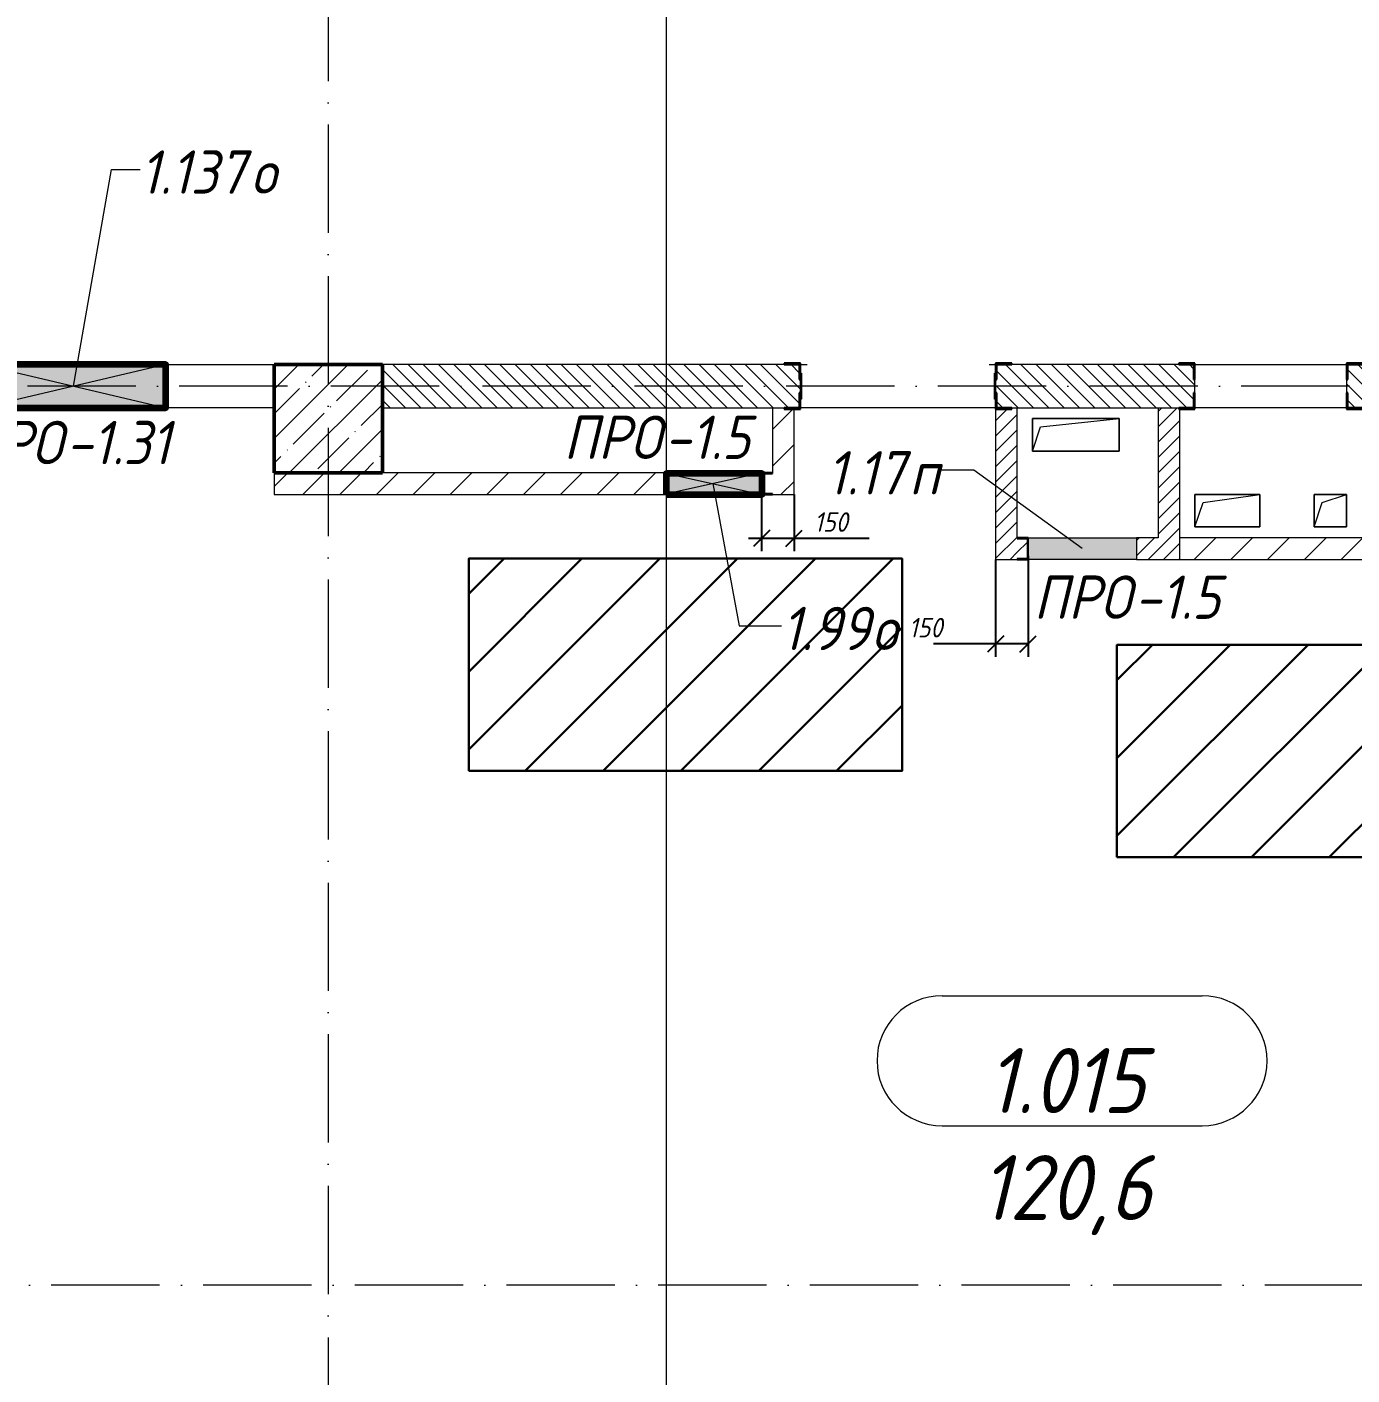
# Model space of a CAD drawing. Header units: millimetres. Extents: x -356862 to 418287, y 0 to 839748.
# Drawn here: x -156955 to -150840, y 517531 to 523755 of the extents above; entities that cross this region are included whole.
import ezdxf

# ---------------------------------------------------------------- set-up
doc = ezdxf.new("R2010")
doc.units = ezdxf.units.MM
doc.linetypes.add('50_200_ШТРИХ_1Т_ш5_п1_п1_', pattern=[700, 500, -100, 0, -100])
for name, color, linetype, lineweight in [('0) строит. леса', 20, 'Continuous', 30), ('9.7) Заделка 956 шт', 6, 'Continuous', 158), ('A-____-____-DIMS', 7, 'Continuous', 9), ('A-DETL-GENF-OTLN', 7, 'Continuous', 9), ('A-FLOR-____-OTLN', 7, 'Continuous', 9), ('A-GENM-____-IDEN', 7, 'Continuous', 9), ('A-GENM-____-MCUT', 7, 'Continuous', 25), ('A-GENM-____-OTLN', 7, 'Continuous', 9), ('A-GENM-____-OTLN-1', 7, 'Continuous', 25), ('A-GLAZ-____-IDEN', 7, 'Continuous', 9), ('A-GLAZ-____-OTLN', 7, 'Continuous', 9), ('A-WALL-____-MCUT', 7, 'Continuous', 13), ('A-WALL-____-PATT-1', 7, 'Continuous', 9), ('A-WALL-FNSH-MCUT-1', 7, 'Continuous', 9), ('I-WALL-____-OTLN', 7, 'Continuous', 9), ('S-COLS-____-MCUT', 7, 'Continuous', 50), ('S-COLS-____-OTLN', 7, 'Continuous', 9), ('S-GRID-____-OTLN-1', 7, '50_200_ШТРИХ_1Т_ш5_п1_п1_', 9)]:
    doc.layers.add(name, color=color, linetype=linetype, lineweight=lineweight)
doc.layers.add('A-AREA-IDEN-1', color=7, linetype='Continuous', lineweight=9, true_color=0x000000)
doc.layers.add('G-____-____-SYMB-1', color=9, linetype='Continuous', lineweight=9, true_color=0x808080)
doc.styles.add('ISOCPEUR_I', font='isocpeui.ttf', dxfattribs={"width": 0.9, "height": 2.5})
doc.styles.add('ISOCPEUR_I_11', font='isocpeui.ttf', dxfattribs={"width": 0.9, "height": 200})
doc.styles.add('ISOCPEUR_I_7', font='isocpeui.ttf', dxfattribs={"width": 0.9, "height": 90})
doc.dimstyles.new('ISO-1_8_0_9К_СРЕДНИЙ_Кладочные_1', dxfattribs={"dimscale": 304.8, "dimtxt": 89.638306, "dimasz": 0.246063, "dimexe": 0.19685, "dimexo": 0, "dimgap": 0, "dimtad": 1, "dimdec": 3, "dimrnd": 0.001, "dimdsep": 46, "dimtxsty": 'ISOCPEUR_I_7', "dimblk1": 'OBLIQUE', "dimblk2": 'OBLIQUE', "dimsah": 1, "dimcen": 0.09, "dimdle": 0.19685, "dimazin": 0, "dimtfac": 1, "dimtdec": 4, "dimtix": 1, "dimtmove": 0, "dimatfit": 3, "dimfxl": 1, "dimtvp": 1, "dimtolj": 1, "dimtzin": 0, "dimarcsym": 2})
pattern_1 = [(45, (-176515.07, 459015.94), (-84.85281, 84.85281), [])]
pattern_2 = [(45, (-176515.067, 459015.94), (-35.35534, 35.35534), [])]

# ---------------------------------------------------------------- blocks, each defined once
blk = doc.blocks.new('BSC_Колонна _Прямоугольная - 500х500-V55-АР1_План отверстий 1 этажа в осях 1-64_Ю-ЯЯ')
at = {"layer": 'S-COLS-____-OTLN'}
h = blk.add_hatch(dxfattribs=at)
h.set_pattern_fill('FP_62', color=256, style=0, pattern_type=2)
h.set_pattern_definition([(45, (-20950, -62931.04), (-114.04925, 114.04925), []), (45, (-20835.95, -62931.04), (-114.04925, 114.04925), [201.613, -40.323, 3.353, -36.97])])
h.paths.add_polyline_path([(-250, -250), (250, -250), (250, 250), (-250, 250)], flags=0)
at = {"layer": 'S-COLS-____-MCUT'}
for p, q in [((250, 250), (-250, 250)), ((-250, 250), (-250, -250)), ((250, -250), (250, 250)), ((-250, -250), (250, -250))]:
    blk.add_line(p, q, dxfattribs=at)
blk = doc.blocks.new('Фахверк_СКБ_Уголок - 200_4010_1-27904659-АР1_План отверстий 1 этажа в осях 1-64_Ю-ЯЯ')
at = {"layer": 'A-GENM-____-MCUT'}
for p, q in [((125, 156), (50, 156)), ((50, 156), (50, 150)), ((50, 150), (119, 150)), ((119, 150), (119, 81)), ((125, 81), (125, 156)), ((119, 81), (125, 81)), ((125, 19), (119, 19)), ((119, 19), (119, -50)), ((125, -56), (125, 19)), ((119, -50), (50, -50)), ((50, -50), (50, -56)), ((50, -56), (125, -56))]:
    blk.add_line(p, q, dxfattribs=at)
blk = doc.blocks.new('154_Стойка_СКБ_Уголок - СМ-2530_200-28213945-АР1_План отверстий 1 этажа в осях 1-64_Ю-ЯЯ')
at = {"layer": 'A-GENM-____-MCUT'}
for p, q in [((125, 156), (125, 81)), ((200, 156), (125, 156)), ((131, 81), (131, 150)), ((131, 150), (200, 150)), ((200, 150), (200, 156)), ((125, 81), (131, 81)), ((131, 19), (125, 19)), ((125, 19), (125, -56)), ((131, -50), (131, 19)), ((125, -56), (200, -56)), ((200, -50), (131, -50)), ((200, -56), (200, -50))]:
    blk.add_line(p, q, dxfattribs=at)
blk = doc.blocks.new('Стойка_Влож_Полоса боковая - Полоса-28213942-АР1_План отверстий 1 этажа в осях 1-64_Ю-ЯЯ')
at = {"layer": 'A-GENM-____-OTLN'}
for p, q in [((-5, 60), (0, 60)), ((-5, -60), (-5, 60)), ((0, 31), (0, -31)), ((0, -60), (-5, -60))]:
    blk.add_line(p, q, dxfattribs=at)
blk = doc.blocks.new('154_Стойка_СКБ_Уголок - СМ-2230_200-28216496-АР1_План отверстий 1 этажа в осях 1-64_Ю-ЯЯ')
at = {"layer": 'A-GENM-____-MCUT'}
for p, q in [((125, 156), (125, 81)), ((200, 156), (125, 156)), ((131, 81), (131, 150)), ((131, 150), (200, 150)), ((200, 150), (200, 156)), ((125, 81), (131, 81)), ((131, 19), (125, 19)), ((125, 19), (125, -56)), ((131, -50), (131, 19)), ((125, -56), (200, -56)), ((200, -50), (131, -50)), ((200, -56), (200, -50))]:
    blk.add_line(p, q, dxfattribs=at)
blk = doc.blocks.new('AR_Отверстие Ниша - Лючок-32405015-АР1_План отверстий 1 этажа в осях 1-64_Ю-ЯЯ')
at = {"layer": 'A-GLAZ-____-OTLN'}
blk.add_hatch(color=256, dxfattribs=at).paths.add_polyline_path([(-250, 50), (-250, -50), (250, -50), (250, 50)], flags=0)
for p, q in [((-250, 50), (250, 50)), ((-250, -50), (-250, 50)), ((250, -50), (-250, -50))]:
    blk.add_line(p, q, dxfattribs=at)
blk = doc.blocks.new('154_Фахверк_СКБ_Швеллер - Тип_100_4010_1-28088705-АР1_План отверстий 1 этажа в осях 1-64_Ю-ЯЯ')
at = {"layer": 'A-GENM-____-MCUT'}
for p, q in [((175, 50), (125, 50)), ((125, 50), (125, -50)), ((128, 47), (175, 47)), ((128, -47), (128, 47)), ((175, 47), (175, 50)), ((125, -50), (175, -50)), ((175, -47), (128, -47)), ((175, -50), (175, -47))]:
    blk.add_line(p, q, dxfattribs=at)
blk = doc.blocks.new('AR_Отверстие прямоугольное _в плите_ - AR_Отверстие прямоугольное _в плите_-30229441-АР1_План отверстий 1 этажа в осях 1-64_Ю-ЯЯ')
at = {"layer": 'A-GENM-____-OTLN'}
for p, q in [((150, 75), (-150, 75)), ((-150, 75), (-150, -75)), ((-112.5, 37.5), (150, 75)), ((150, -75), (150, 75)), ((-150, -75), (-112.5, 37.5)), ((-150, -75), (150, -75))]:
    blk.add_line(p, q, dxfattribs=at)
blk = doc.blocks.new('AR_Отверстие прямоугольное _в плите_ - AR_Отверстие прямоугольное _в плите_-30423627-АР1_План отверстий 1 этажа в осях 1-64_Ю-ЯЯ')
at = {"layer": 'A-GENM-____-OTLN'}
for p, q in [((75, 75), (-75, 75)), ((-75, 75), (-75, -75)), ((-37.5, 37.5), (75, 75)), ((75, -75), (75, 75)), ((-75, -75), (-37.5, 37.5)), ((-75, -75), (75, -75))]:
    blk.add_line(p, q, dxfattribs=at)
blk = doc.blocks.new('AR_Отверстие прямоугольное _в плите_ - AR_Отверстие прямоугольное _в плите_-V180-АР1_План отверстий 1 этажа в осях 1-64_Ю-ЯЯ')
at = {"layer": 'A-GENM-____-OTLN'}
for p, q in [((200, 75), (-200, 75)), ((-200, 75), (-200, -75)), ((-162.5, 37.5), (200, 75)), ((200, -75), (200, 75)), ((-200, -75), (-162.5, 37.5)), ((-200, -75), (200, -75))]:
    blk.add_line(p, q, dxfattribs=at)
blk = doc.blocks.new('AR_Отверстие прямоугольное _в стене_ - AR_Отверстие прямоугольное _в стене__ОВ-36690962-АР1_План отверстий 1 этажа в осях 1-64_Ю-ЯЯ')
at = {"layer": 'A-GLAZ-____-OTLN'}
blk.add_hatch(color=256, dxfattribs=at).paths.add_polyline_path([(225, -50), (225, 50), (-225, 50), (-225, -50)], flags=0)
at = {"layer": 'A-DETL-GENF-OTLN'}
for p, q in [((-225, -50), (-225, 50)), ((-225, 50), (225, 50)), ((225, 50), (-225, -50)), ((-225, 50), (225, -50)), ((225, 50), (-225, 50)), ((-225, 50), (-225, -50)), ((225, -50), (-225, -50)), ((-225, -50), (225, -50))]:
    blk.add_line(p, q, dxfattribs=at)
blk = doc.blocks.new('AR_Отверстие прямоугольное _в стене_ - AR_Отверстие прямоугольное _в стене__ОВ-36666481-АР1_План отверстий 1 этажа в осях 1-64_Ю-ЯЯ')
at = {"layer": 'A-GLAZ-____-OTLN'}
blk.add_hatch(color=256, dxfattribs=at).paths.add_polyline_path([(425, -100), (425, 100), (-425, 100), (-425, -100)], flags=0)
at = {"layer": 'A-DETL-GENF-OTLN'}
for p, q in [((-425, -100), (-425, 100)), ((-425, 100), (425, 100)), ((425, 100), (-425, -100)), ((-425, 100), (425, -100)), ((425, 100), (-425, 100)), ((-425, 100), (-425, -100)), ((425, 100), (425, -100)), ((425, -100), (425, 100)), ((425, -100), (-425, -100)), ((-425, -100), (425, -100))]:
    blk.add_line(p, q, dxfattribs=at)
blk = doc.blocks.new('154_Фахверк_СКБ_Швеллер - Тип_100_4010_1-36655149-АР1_План отверстий 1 этажа в осях 1-64_Ю-ЯЯ')
at = {"layer": 'A-GENM-____-MCUT'}
for p, q in [((175, 50), (125, 50)), ((125, 50), (125, -50)), ((128, 47), (175, 47)), ((128, -47), (128, 47)), ((175, 47), (175, 50)), ((125, -50), (175, -50)), ((175, -47), (128, -47)), ((175, -50), (175, -47))]:
    blk.add_line(p, q, dxfattribs=at)
blk = doc.blocks.new('_Oblique')
at = {"color": 0, "linetype": 'ByBlock', "lineweight": -2}
blk.add_line((-0.5, -0.5), (0.5, 0.5), dxfattribs=at)
blk = doc.blocks.new('*D13552')
at = {"layer": 'A-____-____-DIMS', "color": 0, "lineweight": -2, "transparency": 16777216}
for p, q in [((-152335.1, 521313.9), (-152335.1, 520846.9)), ((-152485.1, 521297), (-152485.1, 520846.9)), ((-152485.1, 520906.9), (-152771.6, 520906.9)), ((-152335.1, 520906.9), (-152545.1, 520906.9))]:
    blk.add_line(p, q, dxfattribs=at)
at = {"layer": 'Defpoints', "color": 0, "transparency": 16777216}
for p in [(-152335.1, 521313.9), (-152485.1, 521297), (-152335.1, 520906.9)]:
    blk.add_point(p, dxfattribs=at)
at = {"layer": 'A-____-____-DIMS', "color": 0, "lineweight": -2, "transparency": 16777216, "xscale": 75, "yscale": 75, "zscale": 75, "rotation": 180}
blk.add_blockref('_Oblique', (-152485.1, 520906.9), dxfattribs=at)
at = {"layer": 'A-____-____-DIMS', "color": 0, "lineweight": -2, "transparency": 16777216, "xscale": 75, "yscale": 75, "zscale": 75}
blk.add_blockref('_Oblique', (-152335.1, 520906.9), dxfattribs=at)
at = {"layer": 'A-____-____-DIMS', "color": 0, "transparency": 16777216, "insert": (-152885.5, 521026.9), "char_height": 90, "width": 368.207, "attachment_point": 1, "line_spacing_factor": 1.149209, "style": 'ISOCPEUR_I_7'}
blk.add_mtext('\\A1;150', dxfattribs=at)
blk = doc.blocks.new('*D13591')
at = {"layer": 'A-____-____-DIMS', "color": 0, "lineweight": -2, "transparency": 16777216}
for p, q in [((-153565.1, 521613.9), (-153565.1, 521334.5)), ((-153415.1, 521597), (-153415.1, 521334.5)), ((-153625.1, 521394.5), (-153415.1, 521394.5)), ((-153415.1, 521394.5), (-153068.1, 521394.5))]:
    blk.add_line(p, q, dxfattribs=at)
at = {"layer": 'Defpoints', "color": 0, "transparency": 16777216}
for p in [(-153565.1, 521613.9), (-153415.1, 521597), (-153415.1, 521394.5)]:
    blk.add_point(p, dxfattribs=at)
at = {"layer": 'A-____-____-DIMS', "color": 0, "lineweight": -2, "transparency": 16777216, "xscale": 75, "yscale": 75, "zscale": 75, "rotation": 180}
blk.add_blockref('_Oblique', (-153565.1, 521394.5), dxfattribs=at)
at = {"layer": 'A-____-____-DIMS', "color": 0, "lineweight": -2, "transparency": 16777216, "xscale": 75, "yscale": 75, "zscale": 75}
blk.add_blockref('_Oblique', (-153415.1, 521394.5), dxfattribs=at)
at = {"layer": 'A-____-____-DIMS', "color": 0, "transparency": 16777216, "insert": (-153322.4, 521514.5), "char_height": 90, "width": 368.207, "attachment_point": 1, "line_spacing_factor": 1.149209, "style": 'ISOCPEUR_I_7'}
blk.add_mtext('\\A1;150', dxfattribs=at)
blk = doc.blocks.new('AAR_СКБ_Марка_помещения_1_5 ммп - Номер _ Площадь-27962135-АИ_План этажа_Стены_1')
at = {"layer": 'A-AREA-IDEN-1'}
for p, q in [((-2.987, 3), (3.013, 3)), ((-2.987, 0), (3.013, 0))]:
    blk.add_line(p, q, dxfattribs=at)
for centre, start, end in [((-2.987, 1.5), 90, 270), ((3.013, 1.5), 270, 90)]:
    blk.add_arc(centre, 1.5, start, end, dxfattribs=at)

msp = doc.modelspace()

# ---------------------------------------------------------------- hatches: boundary and pattern name
at = {"layer": '0) строит. леса'}
h = msp.add_hatch(dxfattribs=at)
h.set_pattern_fill('ANSI31', color=256, scale=80)
h.set_pattern_definition([(45, (-154476.27, 666339.35), (-179.60512, 179.60512), [])])
h.paths.add_polyline_path([(-154916.497, 520320.85), (-152916.497, 520320.85), (-152916.497, 521300.85), (-154916.497, 521300.85)])
h = msp.add_hatch(dxfattribs=at)
h.set_pattern_fill('ANSI31', color=256, scale=80)
h.set_pattern_definition([(45, (-151484.6, 665940.65), (-179.60512, 179.60512), [])])
h.paths.add_polyline_path([(-151924.8226, 519922.1499), (-149924.8226, 519922.1499), (-149924.8226, 520902.1499), (-151924.8226, 520902.1499)])
at = {"layer": 'A-WALL-____-PATT-1'}
h = msp.add_hatch(dxfattribs=at)
h.set_pattern_fill('FP_6', color=256, style=0, pattern_type=2)
h.set_pattern_definition([(135, (-176515.067, 459015.94), (-35.35534, -35.35534), [])])
h.paths.add_polyline_path([(-149840.0675, 521996.983), (-149815.0675, 521996.983), (-149815.0675, 522196.983), (-149909.0675, 522196.983), (-149909.0675, 522127.983), (-149915.0675, 522127.983), (-149915.0675, 522065.983), (-149909.0675, 522065.983), (-149909.0675, 521996.983)], flags=0)
h.paths.add_polyline_path([(-151640.0675, 521996.983), (-151571.0675, 521996.983), (-151571.0675, 522065.983), (-151565.0675, 522065.983), (-151565.0675, 522127.983), (-151571.0675, 522127.983), (-151571.0675, 522196.983), (-152479.0675, 522196.983), (-152479.0675, 522127.983), (-152485.0675, 522127.983), (-152485.0675, 522065.983), (-152479.0675, 522065.983), (-152479.0675, 521996.983), (-151735.0675, 521996.983)], flags=0)
h.paths.add_polyline_path([(-150765.0675, 521996.983), (-150621.0675, 521996.983), (-150621.0675, 522065.983), (-150615.0675, 522065.983), (-150615.0675, 522127.983), (-150621.0675, 522127.983), (-150621.0675, 522196.983), (-150859.0675, 522196.983), (-150859.0675, 522127.983), (-150865.0675, 522127.983), (-150865.0675, 522065.983), (-150859.0675, 522065.983), (-150859.0675, 521996.983), (-150790.0675, 521996.983)], flags=0)
h.paths.add_polyline_path([(-155315.0675, 521996.983), (-153391.0675, 521997.6047), (-153391.0675, 522065.983), (-153385.0675, 522065.983), (-153385.0675, 522127.983), (-153391.0675, 522127.983), (-153391.0675, 522196.983), (-155315.0675, 522196.983)], flags=0)
h = msp.add_hatch(dxfattribs=at)
h.set_pattern_fill('FP_4', color=256, style=0, pattern_type=2)
h.set_pattern_definition(pattern_1)
h.paths.add_polyline_path([(-153415.0675, 521596.983), (-153415.0675, 521990.983), (-153460.0675, 521990.983), (-153460.0675, 521996.983), (-153515.0675, 521996.983), (-153515.0675, 521596.983)], flags=0)
h = msp.add_hatch(dxfattribs=at)
h.set_pattern_fill('FP_5', color=256, style=0, pattern_type=2)
h.set_pattern_definition(pattern_2)
h.paths.add_polyline_path([(-152385.0675, 521296.983), (-152385.0675, 521996.983), (-152410.0675, 521996.983), (-152410.0675, 521990.983), (-152485.0675, 521990.983), (-152485.0675, 521296.983)], flags=0)
h = msp.add_hatch(dxfattribs=at)
h.set_pattern_fill('FP_5', color=256, style=0, pattern_type=2)
h.set_pattern_definition(pattern_2)
h.paths.add_polyline_path([(-151635.0675, 521396.983), (-151635.0675, 521990.983), (-151640.0675, 521990.983), (-151640.0675, 521996.983), (-151735.0675, 521996.983), (-151735.0675, 521396.983), (-151640.0675, 521396.983)], flags=0)
h = msp.add_hatch(dxfattribs=at)
h.set_pattern_fill('FP_4', color=256, style=0, pattern_type=2)
h.set_pattern_definition(pattern_1)
h.paths.add_polyline_path([(-155320.4682, 521596.983), (-154015.0675, 521596.983), (-154015.0675, 521696.983), (-155815.0675, 521696.983), (-155815.0675, 521596.983)], flags=0)
h.paths.add_polyline_path([(-153562.0675, 521599.983), (-153515.0675, 521599.983), (-153515.0675, 521693.983), (-153562.0675, 521693.983)], flags=0)
h = msp.add_hatch(dxfattribs=at)
h.set_pattern_fill('FP_5', color=256, style=0, pattern_type=2)
h.set_pattern_definition(pattern_2)
h.paths.add_polyline_path([(-151835.0675, 521296.983), (-151635.0675, 521296.983), (-151635.0675, 521396.983), (-151835.0675, 521396.983), (-151835.0675, 521381.5983)], flags=0)
h.paths.add_polyline_path([(-152365.5675, 521299.983), (-152338.0675, 521299.983), (-152338.0675, 521393.983), (-152385.0675, 521393.983), (-152385.0675, 521299.983)], flags=0)
h = msp.add_hatch(dxfattribs=at)
h.set_pattern_fill('FP_4', color=256, style=0, pattern_type=2)
h.set_pattern_definition(pattern_1)
h.paths.add_polyline_path([(-146315.0675, 521296.983), (-146315.0675, 521396.983), (-146815.0675, 521396.983), (-146815.0675, 521296.983), (-146482.9649, 521296.983)], flags=0)
h.paths.add_polyline_path([(-147315.0675, 521296.983), (-147315.0675, 521396.983), (-151635.0675, 521396.983), (-151635.0675, 521296.983), (-148250.4655, 521296.983)], flags=0)

# ---------------------------------------------------------------- linework, layer by layer
at = {"layer": '0) строит. леса'}
for points in [[(-154916.497, 520320.85), (-152916.497, 520320.85), (-152916.497, 521300.85), (-154916.497, 521300.85)], [(-151924.8226, 519922.1499), (-149924.8226, 519922.1499), (-149924.8226, 520902.1499), (-151924.8226, 520902.1499)]]:
    msp.add_lwpolyline(points, close=True, dxfattribs=at)
at = {"layer": '9.7) Заделка 956 шт'}
for points in [[(-157165.0675, 521996.983), (-156315.0675, 521996.983), (-156315.0675, 522196.983), (-157165.0675, 522196.983)], [(-154005.0675, 521596.983), (-153562.0675, 521596.983), (-153562.0675, 521693.983), (-154005.0675, 521693.983)]]:
    msp.add_lwpolyline(points, close=True, dxfattribs=at)
at = {"layer": 'A-FLOR-____-OTLN'}
for p, q in [((-152315.0675, 521946.983), (-151915.0675, 521946.983)), ((-152315.0675, 521796.983), (-152315.0675, 521946.983)), ((-151915.0675, 521946.983), (-151915.0675, 521796.983)), ((-151915.0675, 521796.983), (-152315.0675, 521796.983)), ((-151565.0675, 521596.983), (-151265.0675, 521596.983)), ((-151565.0675, 521446.983), (-151565.0675, 521596.983)), ((-151265.0675, 521596.983), (-151265.0675, 521446.983)), ((-151015.0675, 521596.983), (-150865.0675, 521596.983)), ((-151015.0675, 521446.983), (-151015.0675, 521596.983)), ((-150865.0675, 521596.983), (-150865.0675, 521446.983)), ((-151265.0675, 521446.983), (-151565.0675, 521446.983)), ((-150865.0675, 521446.983), (-151015.0675, 521446.983))]:
    msp.add_line(p, q, dxfattribs=at)
at = {"layer": 'A-GLAZ-____-IDEN'}
for p, q in [((-156740.0675, 522096.983), (-156565.5676, 523097.6626)), ((-156565.5676, 523097.6626), (-156433.5284, 523097.6626)), ((-152584.9814, 521709.353), (-152739.6433, 521709.353)), ((-152085.0675, 521346.983), (-152584.9814, 521709.353)), ((-153790.0675, 521646.983), (-153667.6881, 520990.5849)), ((-153667.6881, 520990.5849), (-153472.3519, 520990.5849))]:
    msp.add_line(p, q, dxfattribs=at)
at = {"layer": 'A-WALL-____-MCUT'}
for p, q in [((-153460.0675, 522196.983), (-155315.0675, 522196.983)), ((-151640.0675, 522196.983), (-152410.0675, 522196.983)), ((-151565.0675, 522065.983), (-151565.0675, 522127.983)), ((-150865.0675, 522127.983), (-150865.0675, 522065.983)), ((-155315.0675, 521996.983), (-153460.0675, 521996.983)), ((-152410.0675, 521996.983), (-151640.0675, 521996.983))]:
    msp.add_line(p, q, dxfattribs=at)
at = {"layer": 'A-WALL-FNSH-MCUT-1'}
for p, q in [((-153515.0675, 521996.983), (-153515.0675, 521696.983)), ((-152385.0675, 521396.983), (-152385.0675, 521996.983)), ((-151735.0675, 521996.983), (-151735.0675, 521396.983)), ((-153415.0675, 521596.983), (-153415.0675, 521990.983)), ((-152485.0675, 521990.983), (-152485.0675, 521296.983)), ((-151635.0675, 521296.983), (-151635.0675, 521990.983)), ((-155815.0675, 521696.983), (-155815.0675, 521596.983)), ((-154015.0675, 521696.983), (-155315.0675, 521696.983)), ((-155815.0675, 521596.983), (-154015.0675, 521596.983)), ((-153515.0675, 521596.983), (-153415.0675, 521596.983)), ((-151735.0675, 521396.983), (-151835.0675, 521396.983)), ((-150765.0675, 521396.983), (-151635.0675, 521396.983)), ((-152485.0675, 521296.983), (-152385.0675, 521296.983)), ((-151835.0675, 521296.983), (-147315.0675, 521296.983))]:
    msp.add_line(p, q, dxfattribs=at)
at = {"layer": 'G-____-____-SYMB-1'}
msp.add_line((-154005.0675, 546212.593), (-154005.0675, 513937.4663), dxfattribs=at)
at = {"layer": 'I-WALL-____-OTLN'}
for p, q in [((-156315.0675, 522196.983), (-155815.0675, 522196.983)), ((-153385.0675, 522196.983), (-153355.0675, 522196.983)), ((-152515.0675, 522196.983), (-152485.0675, 522196.983)), ((-151565.0675, 522196.983), (-150865.0675, 522196.983)), ((-155815.0675, 521996.983), (-156315.0675, 521996.983)), ((-152485.0675, 521996.983), (-153385.0675, 521996.983)), ((-150865.0675, 521996.983), (-151565.0675, 521996.983))]:
    msp.add_line(p, q, dxfattribs=at)
at = {"layer": 'S-GRID-____-OTLN-1'}
for p, q in [((-155565.0675, 549908.7924), (-155565.0675, 511907.5288)), ((-72440.6609, 522096.983), (-181183.8377, 522096.983)), ((-101035.027, 517946.983), (-181183.8377, 517946.983))]:
    msp.add_line(p, q, dxfattribs=at)

# ---------------------------------------------------------------- block references
at = {"layer": 'A-AREA-IDEN-1', "xscale": 199.9999999999999, "yscale": 199.9999999999999, "zscale": 199.9999999999999}
msp.add_blockref('AAR_СКБ_Марка_помещения_1_5 ммп - Номер _ Площадь-27962135-АИ_План этажа_Стены_1', (-152134.9234, 518682.5652), dxfattribs=at)
at = {"layer": 'A-GENM-____-OTLN', "rotation": 180}
msp.add_blockref('Стойка_Влож_Полоса боковая - Полоса-28213942-АР1_План отверстий 1 этажа в осях 1-64_Ю-ЯЯ', (-153385.0675, 522096.983), dxfattribs=at)
at = {"layer": 'A-GENM-____-OTLN'}
for name, p in [('Стойка_Влож_Полоса боковая - Полоса-28213942-АР1_План отверстий 1 этажа в осях 1-64_Ю-ЯЯ', (-152485.0675, 522096.983)), ('AR_Отверстие прямоугольное _в плите_ - AR_Отверстие прямоугольное _в плите_-V180-АР1_План отверстий 1 этажа в осях 1-64_Ю-ЯЯ', (-152115.0675, 521871.983)), ('AR_Отверстие прямоугольное _в плите_ - AR_Отверстие прямоугольное _в плите_-30229441-АР1_План отверстий 1 этажа в осях 1-64_Ю-ЯЯ', (-151415.0675, 521521.983)), ('AR_Отверстие прямоугольное _в плите_ - AR_Отверстие прямоугольное _в плите_-30423627-АР1_План отверстий 1 этажа в осях 1-64_Ю-ЯЯ', (-150940.0675, 521521.983))]:
    msp.add_blockref(name, p, dxfattribs=at)
at = {"layer": 'A-GENM-____-OTLN-1', "rotation": 180}
for name, p in [('154_Стойка_СКБ_Уголок - СМ-2530_200-28213945-АР1_План отверстий 1 этажа в осях 1-64_Ю-ЯЯ', (-153260.0675, 522146.983)), ('154_Стойка_СКБ_Уголок - СМ-2230_200-28216496-АР1_План отверстий 1 этажа в осях 1-64_Ю-ЯЯ', (-151440.0675, 522146.983)), ('Фахверк_СКБ_Уголок - 200_4010_1-27904659-АР1_План отверстий 1 этажа в осях 1-64_Ю-ЯЯ', (-150740.0675, 522146.983)), ('154_Фахверк_СКБ_Швеллер - Тип_100_4010_1-28088705-АР1_План отверстий 1 этажа в осях 1-64_Ю-ЯЯ', (-152210.0675, 521346.983))]:
    msp.add_blockref(name, p, dxfattribs=at)
at = {"layer": 'A-GENM-____-OTLN-1'}
for name, p in [('154_Стойка_СКБ_Уголок - СМ-2530_200-28213945-АР1_План отверстий 1 этажа в осях 1-64_Ю-ЯЯ', (-152610.0675, 522046.983)), ('154_Фахверк_СКБ_Швеллер - Тип_100_4010_1-36655149-АР1_План отверстий 1 этажа в осях 1-64_Ю-ЯЯ', (-153690.0675, 521646.983))]:
    msp.add_blockref(name, p, dxfattribs=at)
at = {"layer": 'A-GLAZ-____-OTLN'}
for name, p in [('AR_Отверстие прямоугольное _в стене_ - AR_Отверстие прямоугольное _в стене__ОВ-36666481-АР1_План отверстий 1 этажа в осях 1-64_Ю-ЯЯ', (-156740.0675, 522096.983)), ('AR_Отверстие прямоугольное _в стене_ - AR_Отверстие прямоугольное _в стене__ОВ-36690962-АР1_План отверстий 1 этажа в осях 1-64_Ю-ЯЯ', (-153790.0675, 521646.983))]:
    msp.add_blockref(name, p, dxfattribs=at)
at = {"layer": 'A-GLAZ-____-OTLN', "rotation": 180}
msp.add_blockref('AR_Отверстие Ниша - Лючок-32405015-АР1_План отверстий 1 этажа в осях 1-64_Ю-ЯЯ', (-152085.0675, 521346.983), dxfattribs=at)
at = {"layer": 'S-COLS-____-OTLN'}
msp.add_blockref('BSC_Колонна _Прямоугольная - 500х500-V55-АР1_План отверстий 1 этажа в осях 1-64_Ю-ЯЯ', (-155565.0675, 521946.983), dxfattribs=at)

# ---------------------------------------------------------------- texts
at = {"layer": 'A-AREA-IDEN-1', "char_height": 300, "attachment_point": 8, "line_spacing_factor": 1.139951, "style": 'ISOCPEUR_I'}
for s, insert, width in [('\\pxqc,t8.46667,16.93333,25.4,33.86667,42.33333,50.8,59.26667,67.73333,76.2,84.66667,93.13333,101.6,110.06667,118.53333,127,135.46667,143.93333,152.4,160.86667,169.33333,177.8,186.26667,194.73333,203.2,211.66667,220.13333,228.6,237.06667,245.53333,254,262.46667,270.93333;{1.015}', (-152160.3525, 518740.8951), 846), ('\\pxqc,t8.46667,16.93333,25.4,33.86667,42.33333,50.8,59.26667,67.73333,76.2,84.66667,93.13333,101.6,110.06667,118.53333,127,135.46667,143.93333,152.4,160.86667,169.33333,177.8,186.26667,194.73333,203.2,211.66667,220.13333,228.6,237.06667,245.53333,254,262.46667,270.93333;{120,6}', (-152160.3525, 518176.9471), 914)]:
    msp.add_mtext(s, dxfattribs=dict(at, insert=insert, width=width))
at = {"layer": 'A-GENM-____-IDEN', "char_height": 200, "attachment_point": 1, "style": 'ISOCPEUR_I_11'}
for s, insert, width in [('ПРО', (-157240.6241, 521936.4691), 562.784625), ('-1.31', (-156776.2804, 521936.4691), 620.506125), ('ПРО', (-154478.7586, 521960.5824), 562.784625), ('-1.5', (-154014.4148, 521960.5824), 505.063125), ('ПРО', (-152309.2108, 521222.5991), 562.784625), ('-1.5', (-151844.867, 521222.5991), 505.063125)]:
    msp.add_mtext(s, dxfattribs=dict(at, insert=insert, width=width))
at = {"layer": 'A-GLAZ-____-IDEN', "char_height": 200, "attachment_point": 1, "style": 'ISOCPEUR_I_11'}
for s, insert, width in [('1.137', (-156433.5284, 523185.2772), 620.506125), ('\\fISOCPEUR|b0|i1|c204|p34|;\\W.9;о', (-155921.5596, 523185.2772), 158.734125), ('1.17', (-153264.0019, 521796.9676), 461.772), ('\\fISOCPEUR|b0|i1|c204|p34|;\\W.9;п', (-152883.0019, 521796.9676), 158.734125), ('1.99', (-153472.3519, 521078.1995), 505.063125), ('\\fISOCPEUR|b0|i1|c204|p34|;\\W.9;о', (-153055.6332, 521078.1995), 158.734125)]:
    msp.add_mtext(s, dxfattribs=dict(at, insert=insert, width=width))

# ---------------------------------------------------------------- dimensions: what is measured, and where the dimension line sits
at = {"layer": 'A-____-____-DIMS'}
for base, p1, p2, picture, middle in [((-153415.0675, 521394.5055), (-153565.0675, 521613.9332), (-153415.0675, 521596.983), '*D13591', (-153138.2792, 521394.5055)), ((-152335.0675, 520906.8696), (-152485.0675, 521296.983), (-152335.0675, 521313.9332), '*D13552', (-152701.4324, 520906.8696))]:
    dim = msp.add_linear_dim(base=base, p1=p1, p2=p2, dimstyle='ISO-1_8_0_9К_СРЕДНИЙ_Кладочные_1', override={"dimpost": '<>', "dimfxl": 150.954669}, dxfattribs=at)
    dim.commit()
    dim.dimension.update_dxf_attribs({"geometry": picture, "text_midpoint": middle, "dimtype": 160})

doc.saveas('drawing.dxf')
